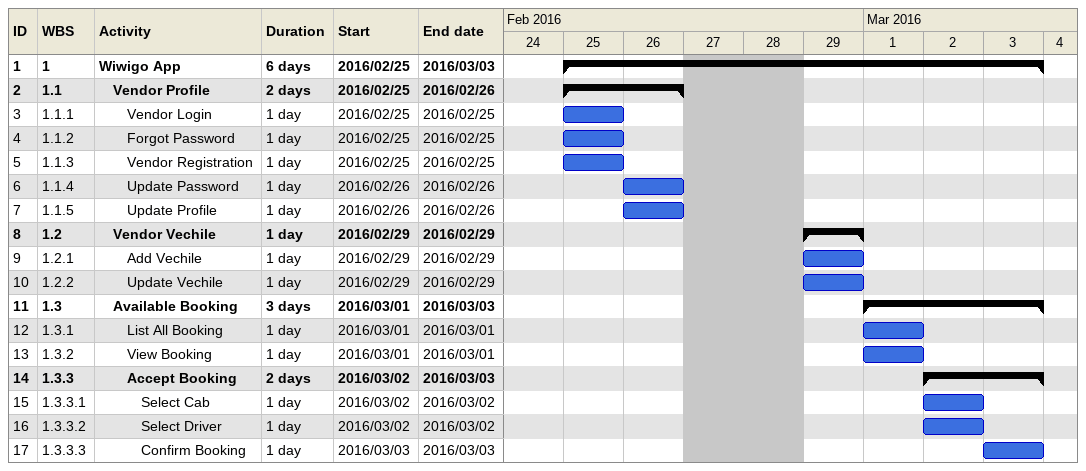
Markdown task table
| ID | WBS | Task | Duration | Start | Finish |
|---|---|---|---|---|---|
| 1 | 1 | **Wiwigo App** | 6d | 2016-02-25 | 2016-03-03 |
| 2 | 1.1 | **Vendor Profile** | 2d | 2016-02-25 | 2016-02-26 |
| 3 | 1.1.1 | Vendor Login | 1d | 2016-02-25 | 2016-02-25 |
| 4 | 1.1.2 | Forgot Password | 1d | 2016-02-25 | 2016-02-25 |
| 5 | 1.1.3 | Vendor Registration | 1d | 2016-02-25 | 2016-02-25 |
| 6 | 1.1.4 | Update Password | 1d | 2016-02-26 | 2016-02-26 |
| 7 | 1.1.5 | Update Profile | 1d | 2016-02-26 | 2016-02-26 |
| 8 | 1.2 | **Vendor Vechile** | 1d | 2016-02-29 | 2016-02-29 |
| 9 | 1.2.1 | Add Vechile | 1d | 2016-02-29 | 2016-02-29 |
| 10 | 1.2.2 | Update Vechile | 1d | 2016-02-29 | 2016-02-29 |
| 11 | 1.3 | **Available Booking** | 3d | 2016-03-01 | 2016-03-03 |
| 12 | 1.3.1 | List All Booking | 1d | 2016-03-01 | 2016-03-01 |
| 13 | 1.3.2 | View Booking | 1d | 2016-03-01 | 2016-03-01 |
| 14 | 1.3.3 | **Accept Booking** | 2d | 2016-03-02 | 2016-03-03 |
| 15 | 1.3.3.1 | Select Cab | 1d | 2016-03-02 | 2016-03-02 |
| 16 | 1.3.3.2 | Select Driver | 1d | 2016-03-02 | 2016-03-02 |
| 17 | 1.3.3.3 | Confirm Booking | 1d | 2016-03-03 | 2016-03-03 |
